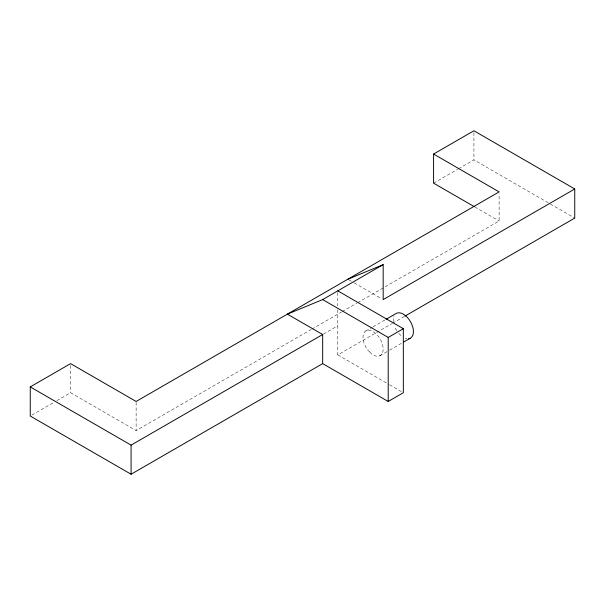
<?xml version="1.0" encoding="UTF-8"?>
<svg xmlns="http://www.w3.org/2000/svg" width="605" height="605" viewBox="0 0 605 605"><rect width="100%" height="100%" fill="white"/><g stroke="black" fill="none" stroke-linecap="round" stroke-linejoin="round"><path stroke-width="0.45" stroke-dasharray="3.02 2.27" d="M31.861 415.09L53.641 402.514M56.87 400.654L70.581 392.736L136.125 430.571L311.083 329.566M433.581 183.156L457.781 169.188M458.59 168.719L473.919 159.871L549.544 203.537M311.9 329.09L341.333 312.097M342.15 311.628L356.867 303.128M357.684 302.659L499.125 220.999L499.125 193.766M323.463 334.058L337.794 325.785M365.723 331.041L372.264 327.267M373.081 326.791L385.347 319.712M337.794 309.737L337.794 354.893L391.722 323.758M392.539 323.289L403.974 316.68M379.796 355.816L388.788 350.62M389.605 350.151L402.688 342.596M550.353 204.006L574.75 218.087M474.849 206.986L499.125 220.999M348.677 279.676L353.486 282.452M354.288 282.921L381.566 298.666M337.794 354.893L388.765 384.326M389.575 384.795L401.712 391.798M398.831 333.431L401.637 336.282M473.919 132.639L473.919 159.871M337.794 292.744L337.794 305.964M136.125 402.408L136.125 430.571M70.581 365.503L70.581 392.736M406.976 338.747A14.263 8.236 60 0 1 405.237 338.316M396.774 330.844A14.263 8.236 60 0 1 394.505 326.307M393.356 321.709A14.263 8.236 60 0 1 394.021 315.946M369.746 351.928L367.999 350.371A14.263 8.236 60 0 1 367.076 330.428A14.263 8.236 60 0 1 382.889 346.204A14.263 8.236 60 0 1 371.387 353.743L369.746 351.928"/><path stroke-width="0.91" d="M337.794 290.854L403.331 328.696L403.331 392.736L388.206 401.47L322.669 363.628L131.081 474.237L30.25 416.021L30.25 386.913L70.581 363.628L136.125 401.463L499.125 191.891L433.581 154.048L433.581 183.156L474.04 206.517M433.581 154.048L473.919 130.763L574.75 188.979L574.75 218.087L404.79 316.211M322.669 363.628L322.669 334.52L287.375 314.146L322.669 299.588L383.169 264.657L383.169 299.588L574.75 188.979M30.25 386.913L131.081 445.129L322.669 334.52M386.164 319.243L395.973 313.579A14.263 8.236 60 0 1 411.15 322.949A14.263 8.236 60 0 1 408.594 338.755M322.669 299.588L388.206 337.431L403.331 328.696M403.505 342.127L410.046 338.354M347.875 279.215L383.169 264.657M388.206 337.431L388.206 401.47M131.081 445.129L131.081 474.237"/></g></svg>
